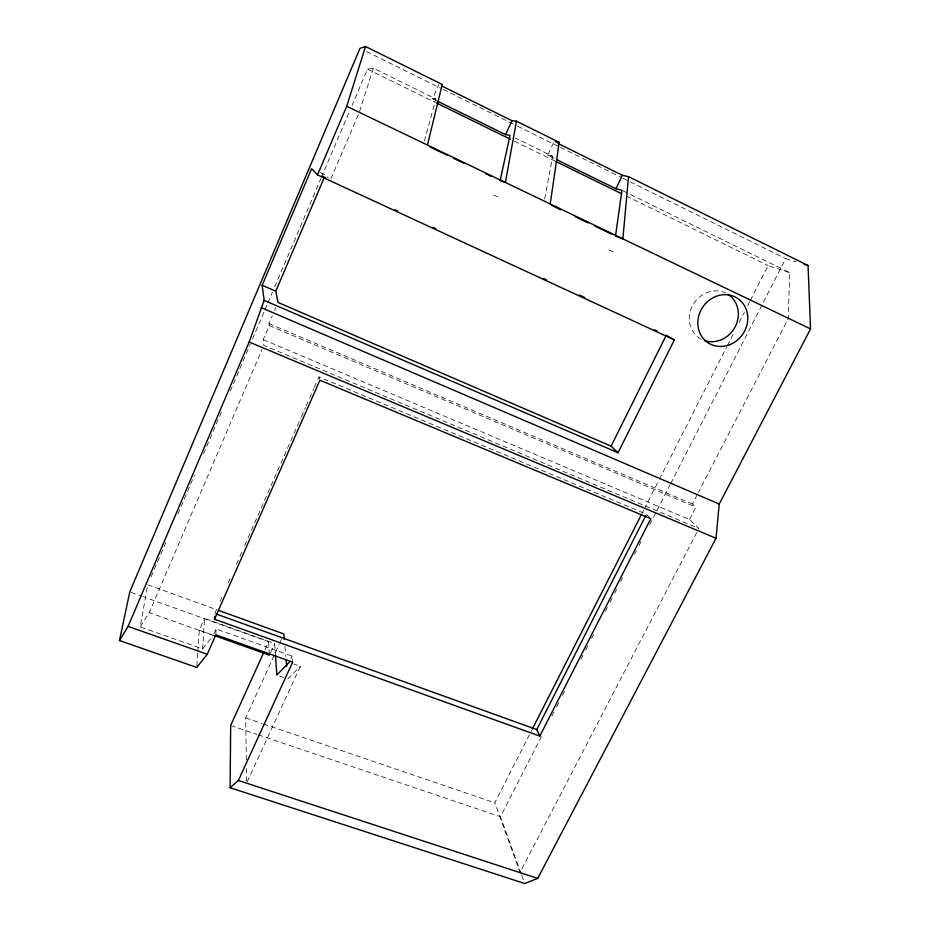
<?xml version="1.0" encoding="UTF-8"?>
<svg xmlns="http://www.w3.org/2000/svg" width="930" height="930" viewBox="0 0 930 930"><rect width="100%" height="100%" fill="white"/><g stroke="black" fill="none" stroke-linecap="round" stroke-linejoin="round"><path stroke-width="0.7" stroke-dasharray="4.65 3.49" d="M623.274 190.964L789.768 272.723L788.117 318.827L698.407 492.412M215.865 634.806L216.086 628.924L292.043 656.08L292.648 662.16M147.254 587.597L140.209 626.936L202.659 648.931L204.495 618.392L274.664 643.56L275.454 655.011M196.846 666.008L197.73 653.127M197.823 651.698L199.299 630.238L204.495 618.392M544.678 198.915L552.711 156.321L515.197 137.896M424.371 141.197L435.879 98.952L373.36 68.25L367.49 69.169L352.121 105.23M373.36 68.25L359.073 112.949L330.975 178.607M151.172 576.774L166.54 540.702M177.921 513.988L194.44 475.253M203.542 453.875L222.328 409.793M230.303 391.1L250.228 344.344M252.495 338.997L264.457 310.946M265.027 309.609L267.305 304.273M267.875 302.936L272.42 292.241M274.699 286.905L320.815 178.7M321.385 177.363L349.843 110.577M263.202 339.613L689.49 519.579L698.907 528.519L263.818 345.344L263.202 339.613L269.235 325.512L268.956 323.547L272.351 315.63M274.606 310.364L275.733 307.725M140.209 626.936L149.277 612.591L262.109 349.331M436.542 100.719L432.624 98.801L438.879 84.549M214.749 613.486L217.678 606.837M220.015 601.524L221.782 597.537M228.21 582.912L229.977 578.925M236.418 564.312L239.336 557.663M239.928 556.338L241.684 552.35M244.613 545.701L247.531 539.063M248.124 537.726L300.809 418.116M301.401 416.791L305.493 407.491M306.075 406.154L309.004 399.516M309.597 398.191L313.689 388.88M314.282 387.554L317.2 380.905M317.793 379.579L318.955 376.917L646.466 514.22L649.954 517.824M213.807 634.074L216.086 628.924M265.05 649.559L268.596 641.7L143.394 596.793M270.56 652.593L274.664 643.56M246.322 759.822L245.706 717.902L279.093 644.478M279.686 643.165L281.476 639.224M290.892 658.591L292.043 656.08M247.264 781.653L300.355 666.357L294.136 664.148M554.129 158.414L547.689 155.252L554.048 141.5M696.896 532.379L520.021 872.41L494.807 802.811L531.681 730.306M642.316 512.814L643.641 510.233M644.292 508.931L658.789 480.45M659.44 479.159L726.609 347.111M727.272 345.809L733.2 334.161M739.129 322.512L744.395 312.154M747.685 305.679L749.661 301.797M750.324 300.495L768.099 265.55L789.768 272.723M521.219 873.967L500.445 816.738L541.388 736.641M551.943 715.961L553.931 712.089M556.57 706.916L559.872 700.464M562.511 695.291L564.487 691.42M580.994 659.114L582.982 655.243M585.621 650.082L588.923 643.618M591.561 638.445L593.549 634.574M605.43 611.312L607.406 607.441M610.057 602.28L612.033 598.397M614.672 593.235L616.648 589.353M620.612 581.599L622.6 577.728M634.481 554.478L636.457 550.595M639.108 545.433L641.084 541.551M649.663 524.753L670.135 484.704M670.797 483.414L785.687 258.621L796.208 261.853M689.49 519.579L695.919 507.152L692.432 503.979L697.744 493.702M202.659 648.931L213.237 635.353L149.277 612.591M287.777 678.912L300.355 666.357M432.624 98.801L435.879 98.952M547.689 155.252L552.711 156.321M230.675 725.505L256.82 734.34M258.203 734.805L500.445 816.738M245.706 717.902L262.132 723.494M263.492 723.959L494.807 802.811M279.57 676.017L283.673 677.47M199.299 630.238L212.784 635.027M131.142 592.398L142.034 596.304M147.754 584.784L215.806 609.383M493.563 195.033L498.678 197.125M268.956 323.547L692.432 503.979M269.235 325.512L695.919 507.152M608.836 249.891L616.055 253.007M320.339 172.724L325.349 175.049L328.383 177.967M367.49 69.169L435.135 102.323M514.476 141.209L554.792 160.983M626.332 196.044L768.099 265.55M366.478 51.569L441.983 88.862M443.285 89.501L516.197 125.515M517.499 126.154L559.151 146.731M560.453 147.382L621.647 177.595M622.949 178.246L785.687 258.621M521.718 875.328L523.695 880.78M318.955 376.917L319.595 379.115M284.964 646.617L285.812 656.452M268.596 641.7L269.305 653.825M246.45 768.506L246.648 781.514M701.069 339.113A26.156 23.773 -56.2 0 1 692.583 305.528A26.156 23.773 -56.2 0 1 725.667 293.031"/><path stroke-width="1.4" d="M557.919 143.418L622.368 175.282L628.506 176.654L808.042 265.503L810.542 328.929L719.227 504.025L716.007 538.272L537.714 878.42L524.683 883.5L230.117 787.745L230.675 725.505L263.864 652.174M214.516 619.217L319.908 380.207L650.826 518.731L539.807 736.095L214.516 619.217L214.632 616.346M628.506 176.654L622.879 238.847L615.509 235.999L621.972 190.325L615.951 188.755L556.698 159.681M550.223 203.972L559.186 142.337L516.464 121.191L511.953 120.691L441.448 85.816M516.464 121.191L505.397 182.454L500.131 180.641L510.024 135.362L505.629 134.618L437.844 101.358M230.117 787.745L238.371 780.479L292.648 662.16L215.865 634.806L207.262 654.243L196.753 667.449L119.459 640.549L129.782 591.91L359.968 48.348L365.525 46.5L442.25 84.467L427.428 145.034M317.514 174.91L311.597 168.679L262.167 285.278L264.155 300.378L618.032 452.747L674.355 339.892L317.514 174.91L346.704 106.287L365.525 46.5M119.459 640.549L128.073 626.413L249.17 342.007L264.155 300.378M618.032 452.747L611.103 446.144L277.989 302.448L275.792 291.183L324.21 177.711M505.629 134.618L511.953 120.691M615.951 188.755L622.368 175.282M611.103 446.144L666.24 335.253L674.355 339.892M532.344 729.015L641.665 514.116M539.807 736.095L536.738 729.573L645.815 515.511M289.16 662.369L276.838 675.052L275.454 655.011M555.326 141.709L559.186 142.337M804.101 264.283L808.042 265.503M238.371 780.479L537.714 878.42M128.073 626.413L207.262 654.243M214.121 635.504L269.386 655.173M218.527 610.371L283.859 633.981L284.348 639.596M216.12 613.974L536.738 729.573M249.17 342.007L716.007 538.272M261.086 307.598L719.227 504.025M262.167 285.278L275.792 291.183M321.943 176.003L325.57 177.677M394.948 209.773L397.587 210.982M433.136 227.431L435.775 228.652M543.771 278.605L546.398 279.825M579.32 295.054L584.598 297.484M654.394 329.766L657.022 330.987M346.704 106.287L810.542 328.929M430.113 147.033L446.97 155.124M453.456 158.24L463.826 163.215M485.867 173.794L491.052 176.281M551.932 205.495L561.011 209.855M575.286 216.702L588.26 222.921M594.747 226.037L611.615 234.139M436.426 102.963L510.57 139.302M556.094 161.622L621.124 193.498M286.056 659.254L286.673 666.275M727.853 294.24A26.156 23.773 -56.2 0 1 735.351 326.476A26.156 23.773 -56.2 0 1 704.475 340.589M729.655 344.728A26.645 24.168 -55.9 0 0 740.175 300.413A26.645 24.168 -55.9 0 0 698.57 316.572A26.645 24.168 -55.9 0 0 729.655 344.728"/></g></svg>
